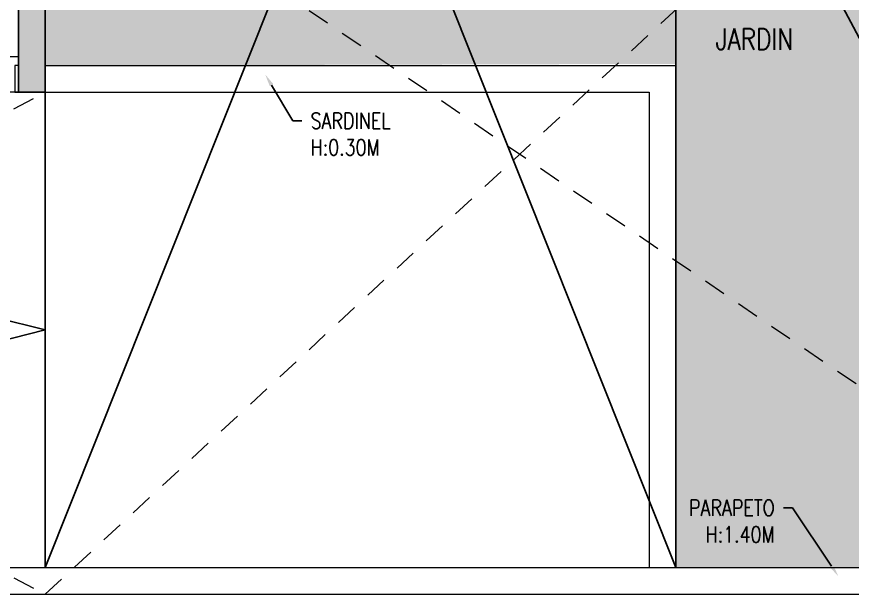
# Model space of a CAD drawing. Header units: millimetres. Extents: x -3 to 53, y -110 to 39.
# Drawn here: x 16.59 to 21.293, y -79.557 to -76.307 of the extents above; entities that cross this region are included whole.
import ezdxf
from ezdxf import colors
from ezdxf.entities.mleader import LeaderData, LeaderLine
from ezdxf.enums import TextEntityAlignment as Align
from ezdxf.math import Vec2, Vec3

# ---------------------------------------------------------------- set-up
doc = ezdxf.new("R2010")
doc.units = ezdxf.units.MM
doc.linetypes.add('HIDDEN2', pattern=[0.1875, 0.125, -0.0625])
for name, color, linetype in [('A-EST HATCH', 8, 'Continuous'), ('A-EST PLACAS', 8, 'Continuous'), ('A-EST VIGAS', 8, 'HIDDEN2'), ('A-JARDIN', 8, 'Continuous'), ('A-MURO BAJO', 8, 'Continuous'), ('A-PROYECCIONES', 8, 'HIDDEN2'), ('A-TEXTO-INDICACIONES', 8, 'Continuous'), ('DLP_MOBILIARIO FIJO', 8, 'Continuous'), ('DLP_TEXTO AMBIENTE', 8, 'Continuous')]:
    doc.layers.add(name, color=color, linetype=linetype)
doc.layers.add('A-MUROS', color=8, linetype='Continuous', lineweight=30)
doc.styles.add('ROMANS', font='ROMANS.shx', dxfattribs={"oblique": 10})
doc.styles.add('TXT_COTAS', font='romans.shx', dxfattribs={"width": 0.8})

# ---------------------------------------------------------------- blocks, each defined once
blk = doc.blocks.new('IISS-AZ')
at = {"color": 8}
for p, q in [((-28.2998, -8.4738, 0), (-25.7998, -13.225, 0)), ((-30.1748, -8.775, 0), (-31.9499, -13.225, 0)), ((-28.3998, -13.225, 0), (-30.1748, -8.775, 0)), ((-28.3998, -8.775, 0), (-28.3998, -13.225, 0)), ((-37.2998, -10.55, 0), (-31.9498, -11.8875, 0)), ((-31.9498, -10.55, 0), (-31.9499, -13.225, 0)), ((-31.9498, -11.8875, 0), (-37.2998, -13.2249, 0))]:
    blk.add_line(p, q, dxfattribs=at)
blk = doc.blocks.new('TEXTO AMBIENTES AZ')
at = {"layer": 'DLP_TEXTO AMBIENTE', "color": 8, "lineweight": 0, "style": 'ROMANS', "width": 0.8}
blk.add_text('JARDIN', height=0.12, dxfattribs=at).set_placement((19.3921, -10.3106), align=Align.CENTER)
blk = doc.blocks.new('DPTO 75_D3')
at = {"layer": 'A-MURO BAJO', "color": 8, "lineweight": 0}
for p, q in [((-0.75, -5.7, 0), (10.75, -5.7, 0)), ((-1.8, -5.85, 0), (10.9, -5.85, 0))]:
    blk.add_line(p, q, dxfattribs=at)
at = {"layer": 'A-MUROS', "color": 8, "lineweight": 0}
for p, q in [((4.45, -0.725, 0), (4.45, -3.025, 0)), ((4.6, -3.025, 0), (4.6, -0.825, 0)), ((4.45, -3.025, 0), (4.6, -3.025, 0))]:
    blk.add_line(p, q, dxfattribs=at)
at = {"layer": 'A-PROYECCIONES', "color": 8, "lineweight": 0}
for p, q in [((4.6, -5.85, 0), (10.75, -0.15, 0)), ((4.6, -1.55, 0), (10.9, -5.85, 0)), ((-0.75, -3.025, 0), (4.6, -5.85, 0)), ((-0.75, -5.85, 0), (4.6, -3.025, 0))]:
    blk.add_line(p, q, dxfattribs=at)
at = {"layer": 'DLP_MOBILIARIO FIJO', "color": 8, "lineweight": 0, "elevation": 0}
blk.add_lwpolyline([(4.45, -2.875), (4.43, -2.875), (4.43, -3.025), (4.45, -3.025)], close=True, dxfattribs=at)
blk = doc.blocks.new('Estruc_AZ')
at = {"layer": 'A-EST HATCH', "lineweight": 0}
h = blk.add_hatch(color=8, dxfattribs=at)
h.dxf.hatch_style = 1
h.paths.add_polyline_path([(-16.75, -6.125), (-16.75, -7.7501), (-16.6, -7.7501), (-16.6, -6.125)])
h.paths.add_polyline_path([(-16.75, -2.125), (-16.75, -0.4999), (-16.6, -0.4999), (-16.6, -2.125)])
at = {"layer": 'A-EST PLACAS', "color": 8, "lineweight": 0}
blk.add_lwpolyline([(-16.75, -6.125), (-16.75, -7.7501), (-16.6, -7.7501), (-16.6, -6.125)], close=True, dxfattribs=at)
at = {"layer": 'A-EST VIGAS', "color": 8, "lineweight": 0}
for p, q in [((-16.6, -7.5501), (-10.5, -7.5501)), ((-16.6, -7.7501), (-10.5, -7.7501))]:
    blk.add_line(p, q, dxfattribs=at)
blk = doc.blocks.new('TEXTO NOTAS AZ')
at = {"layer": 'A-TEXTO-INDICACIONES', "color": 8, "lineweight": 0}
ml = blk.add_multileader_mtext('Standard', dxfattribs=at)
ml.set_content('\\pxsm1,t16;SARDINEL H:0.30M', color=8, style='TXT_COTAS')
ml.set_leader_properties(color=7)
ml.build(insert=Vec2(0, 0))
ml.multileader.update_dxf_attribs({"dogleg_length": 0.05, "arrow_head_size": 0.07})
ctx = ml.context
ctx.base_point, ctx.char_height, ctx.arrow_head_size, ctx.landing_gap_size, ctx.plane_origin = Vec3(16.8444, -10.7101), 0.09, 0.07, 0.05, Vec3(17.8677, -10.7584)
notes = []
notes.append((ctx, [(1, (1, 1, 0), (16.7944, -10.7101), (1, 0), 0.05, [(0, [(16.6382, -10.4495)], 0, [])])]))
ctx.mtext.insert, ctx.mtext.width, ctx.mtext.defined_height, ctx.mtext.flow_direction = Vec3(16.8944, -10.6651), 0.570987, 0.5146, 5
ml = blk.add_multileader_mtext('Standard', dxfattribs=at)
ml.set_content('\\pxsm1;MURO CON LADRILLO PASTELERO H:2.30M', color=8, style='TXT_COTAS')
ml.set_leader_properties(color=7)
ml.build(insert=Vec2(0, 0))
ml.multileader.update_dxf_attribs({"dogleg_length": 0.05, "arrow_head_size": 0.07})
ctx = ml.context
ctx.base_point, ctx.char_height, ctx.arrow_head_size, ctx.landing_gap_size, ctx.plane_origin = Vec3(19.9978, -10.6626), 0.09, 0.07, 0.05, Vec3(21.4343, -10.8686)
ctx.text_align_type = 2
notes.append((ctx, [(0, (1, 1, 0), (21.4105, -10.6626), (-1, 0), 0.1814, [(0, [(21.6311, -11.0481)], 0, [])])]))
ctx.mtext.insert, ctx.mtext.width, ctx.mtext.defined_height, ctx.mtext.alignment, ctx.mtext.flow_direction = Vec3(21.1792, -10.6176), 1.401215, 0.8046, 3, 5
ml = blk.add_multileader_mtext('Standard', dxfattribs=at)
ml.set_content('\\pxsm1;PARAPETO\\P\\pt16;H:1.40M', color=8, style='TXT_COTAS')
ml.set_leader_properties(color=7)
ml.build(insert=Vec2(0, 0))
ml.multileader.update_dxf_attribs({"dogleg_length": 0.05, "arrow_head_size": 0.07})
ctx = ml.context
ctx.base_point, ctx.char_height, ctx.arrow_head_size, ctx.landing_gap_size, ctx.plane_origin = Vec3(18.9447, -12.8882), 0.09, 0.07, 0.05, Vec3(19.9993, -12.965)
ctx.text_align_type = 2
notes.append((ctx, [(0, (1, 1, 0), (19.6056, -12.8882), (-1, 0), 0.05, [(0, [(19.8642, -13.274)], 0, [])])]))
ctx.mtext.insert, ctx.mtext.width, ctx.mtext.defined_height, ctx.mtext.alignment, ctx.mtext.flow_direction = Vec3(19.5056, -12.8432), 1.024058, 0.5146, 3, 5
for ctx, leaders in notes:
    for number, flags, end, landing, length, lines in leaders:
        leader = LeaderData()
        leader.index, (leader.has_last_leader_line, leader.has_dogleg_vector, leader.attachment_direction) = number, flags
        leader.last_leader_point, leader.dogleg_vector, leader.dogleg_length = Vec3(end), Vec3(landing), length
        for number, points, colour, breaks in lines:
            line = LeaderLine()
            line.index, line.vertices, line.color, line.breaks = number, Vec3.list(points), colors.encode_raw_color(colour), breaks
            leader.lines.append(line)
        ctx.leaders.append(leader)
blk = doc.blocks.new('arq.')
at = {"layer": 'A-JARDIN', "ltscale": 0.5}
h = blk.add_hatch(dxfattribs=at)
h.set_pattern_fill('AR-SAND', color=8, scale=0.0025)
h.set_pattern_definition([(37.5, (166.04783, -0.33881), (-0.00400008, 0.12235331), [0, -0.09652, 0, -0.10795, 0, -0.1031875]), (7.5, (166.04783, -0.33881), (0.11238082, 0.17920628), [0, -0.05207, 0, -0.086995, 0, -0.0333375]), (327.5, (165.96972, -0.33881), (0.19774809, 0.0003593), [0, -0.03175, 0, -0.1143, 0, -0.149225]), (317.5, (165.96972, -0.33881), (0.1908891, 0.05573233), [0, -0.015875, 0, -0.07493, 0, -0.085725])])
h.paths.add_polyline_path([(101.3627, -67.2389), (101.3625, -71.1388), (104.1625, -71.1388), (104.1625, -68.5888), (105.9125, -68.5888), (105.9125, -67.5388), (105.9125, -67.2389)])
h.paths.add_polyline_path([(101.3627, -75.1888), (101.3625, -71.2888), (104.1625, -71.2888), (104.1625, -73.8388), (105.9125, -73.8388), (105.9125, -74.8888), (105.9104, -75.1889), (104.5479, -75.1889), (103.1877, -75.1888)])
h.paths.add_polyline_path([(121.0629, -64.9138), (124.1125, -64.9138), (124.1125, -69.0638), (123.5125, -69.0638), (123.5125, -70.4638), (121.0627, -70.4638), (121.0627, -70.6139), (121.0625, -70.6139), (121.0625, -69.4639), (120.4125, -69.4639), (120.4125, -69.7888), (117.9625, -69.7889), (117.9625, -67.7388), (121.0629, -67.7388)])
h.paths.add_polyline_path([(121.5125, -77.5139), (124.1125, -77.5139), (124.1125, -71.9638), (121.5129, -71.9638), (121.5129, -71.8139), (121.5125, -71.8139), (121.5125, -72.9639), (120.4125, -72.9639), (120.4125, -72.6388), (117.9625, -72.6388), (117.9625, -74.6889), (121.5124, -74.6788)])
at = {"color": 8}
blk.add_blockref('IISS-AZ', (149.9127, -64.2888), dxfattribs=at)
at = {"layer": 'A-TEXTO-INDICACIONES', "color": 8}
blk.add_blockref('TEXTO NOTAS AZ', (102.5627, -64.2889), dxfattribs=at)
at = {"layer": 'DLP_TEXTO AMBIENTE', "color": 8}
blk.add_blockref('TEXTO AMBIENTES AZ', (102.5627, -64.2889), dxfattribs=at)
at = {"color": 8}
blk.add_blockref('DPTO 75_D3', (113.3627, -71.8138, 0), dxfattribs=at)
at = {"layer": 'A-MURO BAJO', "color": 8, "lineweight": 0}
for points in [[(117.9627, -74.6889), (121.5124, -74.6889), (121.5124, -77.5139)], [(117.9627, -74.8389), (121.3624, -74.8389), (121.3624, -77.5139)]]:
    blk.add_lwpolyline(points, dxfattribs=at)
at = {"layer": 'A-MURO BAJO', "color": 8, "xscale": -1}
blk.add_blockref('Estruc_AZ', (101.2127, -67.0888), dxfattribs=at)

msp = doc.modelspace()

# ---------------------------------------------------------------- block references
at = {"color": 7}
msp.add_blockref('arq.', (-101.2125, -1.8936), dxfattribs=at)

doc.saveas('drawing.dxf')
